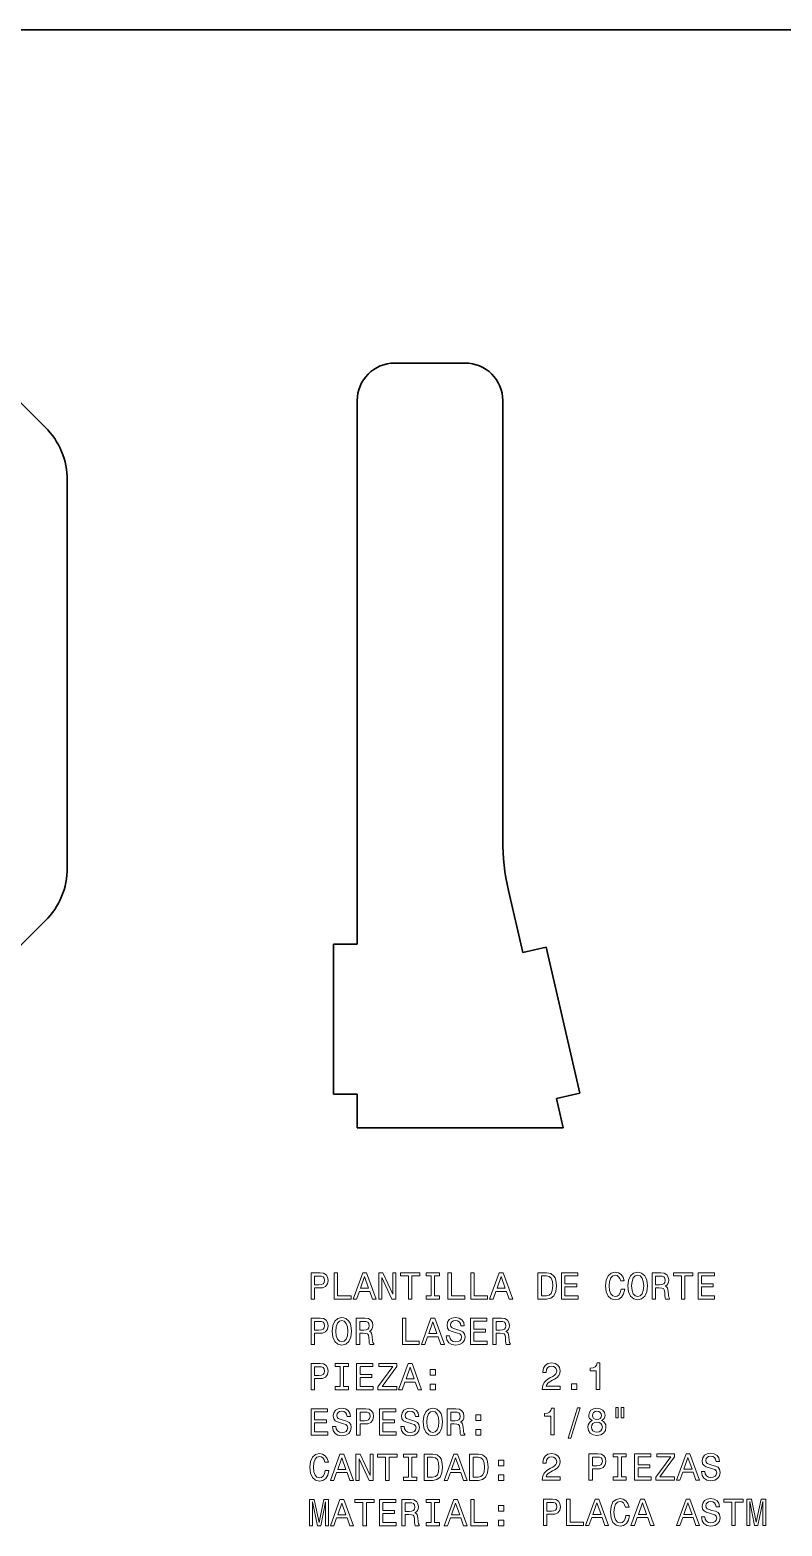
# Model space of a CAD drawing. Extents: x 15 to 1174, y 15 to 826.
# Drawn here: x 211.7 to 312, y 626.3 to 825.8 of the extents above; entities that cross this region are included whole.
import ezdxf

# ---------------------------------------------------------------- set-up
doc = ezdxf.new("R2010")
doc.units = 0

msp = doc.modelspace()

# ---------------------------------------------------------------- linework, layer by layer
at = {"color": 7, "lineweight": 35}
for p, q in [((1173.969971, 825.840027), (15, 825.840027)), ((199.570251, 786.989502), (213.712372, 772.847412)), ((269.740082, 781.39563), (260.320465, 781.39563)), ((255.320465, 776.39563), (255.320465, 703.89563)), ((274.740082, 717.813721), (274.740082, 776.39563)), ((216.641312, 765.776306), (216.641312, 714.060608)), ((277.421631, 702.780518), (275.508972, 711.065186)), ((213.712372, 706.989502), (179.570251, 672.847412)), ((252.145462, 703.89563), (252.145462, 683.89563)), ((255.320465, 703.89563), (252.145462, 703.89563)), ((280.515259, 703.494751), (277.421631, 702.780518)), ((285.014282, 684.007324), (280.515259, 703.494751)), ((255.320465, 683.89563), (252.145462, 683.89563)), ((255.320465, 683.89563), (255.320465, 679.39563)), ((281.920654, 683.293091), (285.014282, 684.007324)), ((282.820465, 679.39563), (281.920654, 683.293091)), ((255.320465, 679.39563), (282.820465, 679.39563))]:
    msp.add_line(p, q, dxfattribs=at)
at = {"color": 7, "lineweight": 13}
for points in [[(249.174347, 656.549011), (249.638321, 656.549011), (249.638321, 658.026672), (250.15274, 658.026672), (250.672195, 658.05188), (251.085739, 658.228394), (251.353027, 658.57135), (251.443802, 659.040344), (251.373199, 659.47406), (251.171463, 659.791809), (250.838608, 659.983459), (250.38472, 660.049011), (249.174347, 660.049011)], [(250.258636, 659.620361), (250.561234, 659.590088), (250.783142, 659.494263), (250.914261, 659.317749), (250.959656, 659.040344), (250.909225, 658.747864), (250.773056, 658.57135), (250.541061, 658.480591), (250.223343, 658.455322), (249.638321, 658.455322), (249.638321, 659.620361)], [(252.250717, 656.549011), (254.5, 656.549011), (254.5, 656.972656), (252.714691, 656.972656), (252.714691, 660.049011), (252.250717, 660.049011)], [(254.777374, 656.549011), (255.241348, 656.549011), (255.609512, 657.57782), (257.00647, 657.57782), (257.374634, 656.549011), (257.848694, 656.549011), (256.567719, 660.054077), (256.053314, 660.054077)], [(255.770889, 658.006531), (256.310516, 659.549744), (256.850128, 658.006531)], [(258.196686, 656.549011), (258.615265, 656.549011), (258.615265, 659.418579), (259.956757, 656.549011), (260.496399, 656.549011), (260.496399, 660.049011), (260.072754, 660.049011), (260.072754, 657.179443), (258.746399, 660.049011), (258.196686, 660.049011)], [(262.150574, 656.549011), (262.614563, 656.549011), (262.614563, 659.625366), (263.673645, 659.625366), (263.673645, 660.049011), (261.086456, 660.049011), (261.086456, 659.625366), (262.150574, 659.625366)], [(265.186584, 656.972656), (264.541077, 656.972656), (264.541077, 656.549011), (266.296112, 656.549011), (266.296112, 656.972656), (265.650574, 656.972656), (265.650574, 659.625366), (266.296112, 659.625366), (266.296112, 660.049011), (264.541077, 660.049011), (264.541077, 659.625366), (265.186584, 659.625366)], [(267.430847, 656.549011), (269.680115, 656.549011), (269.680115, 656.972656), (267.894806, 656.972656), (267.894806, 660.049011), (267.430847, 660.049011)], [(270.466858, 656.549011), (272.716125, 656.549011), (272.716125, 656.972656), (270.930847, 656.972656), (270.930847, 660.049011), (270.466858, 660.049011)], [(272.99353, 656.549011), (273.457489, 656.549011), (273.825653, 657.57782), (275.222626, 657.57782), (275.59079, 656.549011), (276.06485, 656.549011), (274.783875, 660.054077), (274.26944, 660.054077)], [(273.98703, 658.006531), (274.526642, 659.549744), (275.066284, 658.006531)], [(280.593658, 660.049011), (279.42868, 660.049011), (279.42868, 656.549011), (280.593658, 656.549011), (281.143372, 656.659973), (281.55188, 656.997864), (281.804016, 657.547546), (281.894806, 658.299011), (281.814117, 659.065552), (281.713257, 659.368164), (281.572052, 659.610229), (281.163544, 659.938049), (280.89624, 660.018738)], [(280.55835, 659.630432), (280.94165, 659.554749), (281.203888, 659.322815), (281.360229, 658.909241), (281.410645, 658.299011), (281.355194, 657.708923), (281.198853, 657.29541), (280.931549, 657.048279), (280.55835, 656.96759), (279.897705, 656.96759), (279.897705, 659.630432)], [(282.575653, 656.549011), (284.794678, 656.549011), (284.794678, 656.972656), (283.039612, 656.972656), (283.039612, 658.157776), (284.603027, 658.157776), (284.603027, 658.576416), (283.039612, 658.576416), (283.039612, 659.625366), (284.754333, 659.625366), (284.754333, 660.049011), (282.575653, 660.049011)], [(290.523773, 657.850159), (290.422913, 657.426514), (290.25647, 657.123962), (290.024475, 656.937317), (289.752167, 656.876831), (289.424347, 656.96759), (289.167145, 657.239929), (288.995667, 657.683716), (288.940186, 658.299011), (288.995667, 658.909241), (289.162109, 659.358093), (289.419312, 659.630432), (289.752167, 659.726257), (289.994232, 659.675842), (290.200989, 659.534607), (290.362396, 659.307678), (290.473328, 658.994995), (290.952454, 658.994995), (290.801147, 659.47406), (290.53891, 659.837219), (290.180847, 660.064148), (289.752167, 660.144836), (289.21759, 660.018738), (288.809082, 659.66571), (288.546814, 659.085754), (288.456055, 658.299011), (288.546814, 657.512268), (288.809082, 656.932312), (289.21759, 656.574219), (289.752167, 656.453186), (290.221191, 656.549011), (290.599426, 656.816284), (290.866699, 657.255066), (291.007935, 657.850159)], [(291.446686, 658.299011), (291.537445, 657.512268), (291.799713, 656.932312), (292.208191, 656.574219), (292.742798, 656.453186), (293.272339, 656.574219), (293.685883, 656.932312), (293.943085, 657.512268), (294.03891, 658.299011), (293.943085, 659.080688), (293.832123, 659.398438), (293.685883, 659.660706), (293.272339, 660.018738), (293.020172, 660.109558), (292.742798, 660.144836), (292.203156, 660.018738), (291.794678, 659.66571), (291.537445, 659.085754)], [(291.930817, 658.299011), (291.986298, 658.909241), (292.15274, 659.358093), (292.409943, 659.630432), (292.742798, 659.726257), (293.070587, 659.630432), (293.32782, 659.353027), (293.494232, 658.904175), (293.554749, 658.299011), (293.494232, 657.688782), (293.32782, 657.239929), (293.070587, 656.96759), (292.742798, 656.876831), (292.409943, 656.96759), (292.15274, 657.239929), (291.986298, 657.683716)], [(294.654175, 656.549011), (295.123199, 656.549011), (295.123199, 658.026672), (295.602295, 658.026672), (295.955322, 658.011536), (296.177216, 657.940918), (296.298279, 657.774536), (296.348694, 657.47699), (296.373901, 657.023071), (296.404175, 656.725525), (296.464691, 656.549011), (296.994232, 656.549011), (296.994232, 656.644836), (296.878235, 656.786072), (296.837891, 657.048279), (296.802582, 657.613159), (296.716858, 658.031738), (296.600861, 658.162842), (296.419312, 658.258667), (296.621033, 658.384766), (296.762238, 658.561279), (296.853027, 658.783142), (296.88327, 659.050476), (296.812683, 659.47406), (296.610931, 659.791809), (296.278076, 659.983459), (295.824188, 660.049011), (294.654175, 660.049011)], [(295.693085, 659.620361), (296.000702, 659.590088), (296.21756, 659.494263), (296.353729, 659.317749), (296.399139, 659.040344), (296.348694, 658.747864), (296.212524, 658.57135), (295.98053, 658.480591), (295.662811, 658.455322), (295.123199, 658.455322), (295.123199, 659.620361)], [(298.582855, 656.549011), (299.046814, 656.549011), (299.046814, 659.625366), (300.105896, 659.625366), (300.105896, 660.049011), (297.518738, 660.049011), (297.518738, 659.625366), (298.582855, 659.625366)], [(300.791779, 656.549011), (303.010803, 656.549011), (303.010803, 656.972656), (301.255737, 656.972656), (301.255737, 658.157776), (302.819153, 658.157776), (302.819153, 658.576416), (301.255737, 658.576416), (301.255737, 659.625366), (302.970459, 659.625366), (302.970459, 660.049011), (300.791779, 660.049011)], [(249.174347, 650.502197), (249.638321, 650.502197), (249.638321, 651.979858), (250.15274, 651.979858), (250.672195, 652.005066), (251.085739, 652.18158), (251.353027, 652.524536), (251.443802, 652.99353), (251.373199, 653.427246), (251.171463, 653.744995), (250.838608, 653.936646), (250.38472, 654.002197), (249.174347, 654.002197)], [(250.258636, 653.573547), (250.561234, 653.543274), (250.783142, 653.447449), (250.914261, 653.270935), (250.959656, 652.99353), (250.909225, 652.70105), (250.773056, 652.524536), (250.541061, 652.433777), (250.223343, 652.408508), (249.638321, 652.408508), (249.638321, 653.573547)], [(251.978378, 652.252197), (252.069168, 651.465454), (252.331406, 650.885498), (252.739914, 650.527405), (253.27449, 650.406372), (253.804031, 650.527405), (254.217575, 650.885498), (254.474777, 651.465454), (254.570602, 652.252197), (254.474777, 653.033875), (254.363831, 653.351624), (254.217575, 653.613892), (253.804031, 653.971924), (253.551865, 654.062744), (253.27449, 654.098022), (252.734863, 653.971924), (252.32637, 653.618896), (252.069168, 653.03894)], [(252.46254, 652.252197), (252.518005, 652.862427), (252.684433, 653.311279), (252.941635, 653.583618), (253.27449, 653.679443), (253.60231, 653.583618), (253.859512, 653.306213), (254.02594, 652.857361), (254.086456, 652.252197), (254.02594, 651.641968), (253.859512, 651.193115), (253.60231, 650.920776), (253.27449, 650.830017), (252.941635, 650.920776), (252.684433, 651.193115), (252.518005, 651.636902)], [(255.185883, 650.502197), (255.654892, 650.502197), (255.654892, 651.979858), (256.134003, 651.979858), (256.48703, 651.964722), (256.708923, 651.894104), (256.829956, 651.727722), (256.880402, 651.430176), (256.905609, 650.976257), (256.935883, 650.678711), (256.996399, 650.502197), (257.52594, 650.502197), (257.52594, 650.598022), (257.409943, 650.739258), (257.369598, 651.001465), (257.33429, 651.566345), (257.248566, 651.984924), (257.132568, 652.116028), (256.951019, 652.211853), (257.15274, 652.337952), (257.293945, 652.514465), (257.384735, 652.736328), (257.414978, 653.003662), (257.344391, 653.427246), (257.142639, 653.744995), (256.809784, 653.936646), (256.355896, 654.002197), (255.185883, 654.002197)], [(256.224792, 653.573547), (256.53241, 653.543274), (256.749268, 653.447449), (256.885437, 653.270935), (256.930847, 652.99353), (256.880402, 652.70105), (256.744232, 652.524536), (256.512238, 652.433777), (256.194519, 652.408508), (255.654892, 652.408508), (255.654892, 653.573547)], [(261.358795, 650.502197), (263.608063, 650.502197), (263.608063, 650.925842), (261.822754, 650.925842), (261.822754, 654.002197), (261.358795, 654.002197)], [(263.885437, 650.502197), (264.349426, 650.502197), (264.71759, 651.531006), (266.114563, 651.531006), (266.482697, 650.502197), (266.956757, 650.502197), (265.675781, 654.007263), (265.161377, 654.007263)], [(264.878967, 651.959717), (265.418579, 653.50293), (265.958221, 651.959717)], [(267.657776, 651.657104), (267.198853, 651.657104), (267.299713, 651.122498), (267.55188, 650.729126), (267.940186, 650.492126), (268.464691, 650.406372), (268.984161, 650.487061), (269.372467, 650.708984), (269.619598, 651.056946), (269.710388, 651.515869), (269.634735, 651.929443), (269.422913, 652.196716), (269.079956, 652.37323), (268.621033, 652.504333), (268.227661, 652.600159), (267.970459, 652.711121), (267.824219, 652.872498), (267.778809, 653.124695), (267.824219, 653.351624), (267.955322, 653.523071), (268.157043, 653.639099), (268.434448, 653.679443), (268.716858, 653.629028), (268.938751, 653.492859), (269.085022, 653.265869), (269.155609, 652.958252), (269.614563, 652.958252), (269.614563, 652.968323), (269.533875, 653.442383), (269.296814, 653.79541), (268.923645, 654.017334), (268.419312, 654.092957), (267.965424, 654.017334), (267.612396, 653.805542), (267.385437, 653.477722), (267.304749, 653.054077), (267.3703, 652.675842), (267.561951, 652.41864), (267.864563, 652.247131), (268.278107, 652.116028), (268.686584, 652.000061), (268.994232, 651.889099), (269.180847, 651.727722), (269.246399, 651.465454), (269.185883, 651.198181), (269.029541, 650.99646), (268.792511, 650.870361), (268.484863, 650.830017), (268.141937, 650.885498), (267.879669, 651.046875), (267.713257, 651.309143)], [(270.431549, 650.502197), (272.650574, 650.502197), (272.650574, 650.925842), (270.895538, 650.925842), (270.895538, 652.110962), (272.458923, 652.110962), (272.458923, 652.529602), (270.895538, 652.529602), (270.895538, 653.578552), (272.610229, 653.578552), (272.610229, 654.002197), (270.431549, 654.002197)], [(273.402008, 650.502197), (273.871033, 650.502197), (273.871033, 651.979858), (274.350159, 651.979858), (274.703156, 651.964722), (274.925079, 651.894104), (275.046112, 651.727722), (275.096527, 651.430176), (275.121765, 650.976257), (275.152008, 650.678711), (275.212524, 650.502197), (275.742065, 650.502197), (275.742065, 650.598022), (275.626068, 650.739258), (275.585724, 651.001465), (275.550415, 651.566345), (275.464691, 651.984924), (275.348694, 652.116028), (275.167145, 652.211853), (275.368866, 652.337952), (275.510071, 652.514465), (275.600861, 652.736328), (275.631134, 653.003662), (275.560516, 653.427246), (275.358795, 653.744995), (275.02594, 653.936646), (274.572052, 654.002197), (273.402008, 654.002197)], [(274.440918, 653.573547), (274.748566, 653.543274), (274.965424, 653.447449), (275.101593, 653.270935), (275.146973, 652.99353), (275.096527, 652.70105), (274.960388, 652.524536), (274.728394, 652.433777), (274.410675, 652.408508), (273.871033, 652.408508), (273.871033, 653.573547)], [(249.174347, 644.455322), (249.638321, 644.455322), (249.638321, 645.932983), (250.15274, 645.932983), (250.672195, 645.958191), (251.085739, 646.134705), (251.353027, 646.477661), (251.443802, 646.946655), (251.373199, 647.380371), (251.171463, 647.69812), (250.838608, 647.889771), (250.38472, 647.955322), (249.174347, 647.955322)], [(250.258636, 647.526672), (250.561234, 647.496399), (250.783142, 647.400574), (250.914261, 647.22406), (250.959656, 646.946655), (250.909225, 646.654175), (250.773056, 646.477661), (250.541061, 646.386902), (250.223343, 646.361633), (249.638321, 646.361633), (249.638321, 647.526672)], [(253.042511, 644.878967), (252.396973, 644.878967), (252.396973, 644.455322), (254.152008, 644.455322), (254.152008, 644.878967), (253.506485, 644.878967), (253.506485, 647.531677), (254.152008, 647.531677), (254.152008, 647.955322), (252.396973, 647.955322), (252.396973, 647.531677), (253.042511, 647.531677)], [(255.251434, 644.455322), (257.470459, 644.455322), (257.470459, 644.878967), (255.715424, 644.878967), (255.715424, 646.064087), (257.278809, 646.064087), (257.278809, 646.482727), (255.715424, 646.482727), (255.715424, 647.531677), (257.430115, 647.531677), (257.430115, 647.955322), (255.251434, 647.955322)], [(258.09079, 644.455322), (260.602295, 644.455322), (260.602295, 644.878967), (258.645538, 644.878967), (260.602295, 647.556885), (260.602295, 647.955322), (258.226929, 647.955322), (258.226929, 647.531677), (260.07782, 647.531677), (258.09079, 644.858765)], [(260.849426, 644.455322), (261.313385, 644.455322), (261.681549, 645.484131), (263.078522, 645.484131), (263.446686, 644.455322), (263.920746, 644.455322), (262.639771, 647.960388), (262.125366, 647.960388)], [(261.842926, 645.912842), (262.382568, 647.456055), (262.92218, 645.912842)], [(265.070618, 646.412109), (265.766571, 646.412109), (265.766571, 647.163513), (265.070618, 647.163513)], [(280.007935, 644.502197), (282.413544, 644.502197), (282.413544, 644.935913), (280.512238, 644.935913), (280.618164, 645.172974), (280.799713, 645.369629), (281.359497, 645.727722), (281.657043, 645.879028), (281.989899, 646.095886), (282.226929, 646.348022), (282.363098, 646.645569), (282.413544, 646.983459), (282.32782, 647.407104), (282.09079, 647.739929), (281.727661, 647.951782), (281.258636, 648.027405), (280.774506, 647.94165), (280.406342, 647.704651), (280.169312, 647.326416), (280.088623, 646.827148), (280.088623, 646.756531), (280.547546, 646.756531), (280.547546, 646.796875), (280.592926, 647.139832), (280.729095, 647.391968), (280.945953, 647.553345), (281.233429, 647.608826), (281.52594, 647.558411), (281.742798, 647.432312), (281.884003, 647.235657), (281.934448, 646.988525), (281.899139, 646.756531), (281.803314, 646.559814), (281.641937, 646.388367), (281.420013, 646.237061), (281.122467, 646.075684), (280.628235, 645.763), (280.280243, 645.430176), (280.073486, 645.026672), (280.007935, 644.517334)], [(287.219727, 644.502197), (287.67868, 644.502197), (287.67868, 648.027405), (287.335724, 648.027405), (287.244965, 647.719788), (287.063385, 647.513), (286.786011, 647.391968), (286.40274, 647.351624), (286.40274, 646.99353), (287.219727, 646.99353)], [(265.070618, 644.455322), (265.766571, 644.455322), (265.766571, 645.206787), (265.070618, 645.206787)], [(283.926514, 644.502197), (284.622467, 644.502197), (284.622467, 645.253662), (283.926514, 645.253662)], [(249.179398, 638.408508), (251.398407, 638.408508), (251.398407, 638.832153), (249.643372, 638.832153), (249.643372, 640.017273), (251.206772, 640.017273), (251.206772, 640.435913), (249.643372, 640.435913), (249.643372, 641.484863), (251.358063, 641.484863), (251.358063, 641.908508), (249.179398, 641.908508)], [(252.477661, 639.563416), (252.018723, 639.563416), (252.119598, 639.028809), (252.37175, 638.635437), (252.760086, 638.398438), (253.284576, 638.312683), (253.804031, 638.393372), (254.192368, 638.615295), (254.439484, 638.963257), (254.530258, 639.42218), (254.454605, 639.835754), (254.242798, 640.103027), (253.899857, 640.279541), (253.440918, 640.410645), (253.047546, 640.50647), (252.790344, 640.617432), (252.644089, 640.778809), (252.598694, 641.031006), (252.644089, 641.257935), (252.775208, 641.429382), (252.976944, 641.54541), (253.254318, 641.585754), (253.536743, 641.535339), (253.758636, 641.39917), (253.904892, 641.17218), (253.975494, 640.864563), (254.434433, 640.864563), (254.434433, 640.874634), (254.353745, 641.348694), (254.116714, 641.701721), (253.743515, 641.923645), (253.239197, 641.999268), (252.785294, 641.923645), (252.432281, 641.711792), (252.205322, 641.384033), (252.124634, 640.960388), (252.190201, 640.582153), (252.381836, 640.324951), (252.684433, 640.153442), (253.097977, 640.022339), (253.506485, 639.906372), (253.814117, 639.79541), (254.000717, 639.634033), (254.066284, 639.371765), (254.005768, 639.104492), (253.849426, 638.902771), (253.612396, 638.776672), (253.304749, 638.736328), (252.961807, 638.791809), (252.69957, 638.953186), (252.533142, 639.215454)], [(255.246399, 638.408508), (255.710373, 638.408508), (255.710373, 639.886169), (256.224792, 639.886169), (256.744232, 639.911377), (257.157776, 640.087891), (257.425079, 640.430847), (257.515839, 640.899841), (257.445251, 641.333557), (257.2435, 641.651306), (256.910675, 641.842957), (256.456757, 641.908508), (255.246399, 641.908508)], [(256.330688, 641.479858), (256.63327, 641.449585), (256.855194, 641.35376), (256.986298, 641.177246), (257.031708, 640.899841), (256.981262, 640.607361), (256.845093, 640.430847), (256.613098, 640.340088), (256.29538, 640.314819), (255.710373, 640.314819), (255.710373, 641.479858)], [(258.287476, 638.408508), (260.50647, 638.408508), (260.50647, 638.832153), (258.751434, 638.832153), (258.751434, 640.017273), (260.31485, 640.017273), (260.31485, 640.435913), (258.751434, 640.435913), (258.751434, 641.484863), (260.466125, 641.484863), (260.466125, 641.908508), (258.287476, 641.908508)], [(261.585724, 639.563416), (261.126801, 639.563416), (261.227661, 639.028809), (261.479828, 638.635437), (261.868164, 638.398438), (262.392639, 638.312683), (262.912109, 638.393372), (263.300415, 638.615295), (263.547546, 638.963257), (263.638336, 639.42218), (263.562683, 639.835754), (263.350861, 640.103027), (263.007935, 640.279541), (262.548981, 640.410645), (262.155609, 640.50647), (261.898407, 640.617432), (261.752167, 640.778809), (261.706757, 641.031006), (261.752167, 641.257935), (261.88327, 641.429382), (262.085022, 641.54541), (262.362396, 641.585754), (262.644806, 641.535339), (262.866699, 641.39917), (263.01297, 641.17218), (263.083557, 640.864563), (263.542511, 640.864563), (263.542511, 640.874634), (263.461823, 641.348694), (263.224792, 641.701721), (262.851593, 641.923645), (262.34726, 641.999268), (261.893372, 641.923645), (261.540344, 641.711792), (261.313385, 641.384033), (261.232697, 640.960388), (261.298279, 640.582153), (261.489899, 640.324951), (261.792511, 640.153442), (262.206055, 640.022339), (262.614563, 639.906372), (262.92218, 639.79541), (263.108795, 639.634033), (263.174347, 639.371765), (263.113831, 639.104492), (262.957489, 638.902771), (262.720459, 638.776672), (262.412811, 638.736328), (262.069885, 638.791809), (261.807648, 638.953186), (261.641205, 639.215454)], [(264.122467, 640.158508), (264.213257, 639.371765), (264.475494, 638.791809), (264.884003, 638.433716), (265.418579, 638.312683), (265.94812, 638.433716), (266.361664, 638.791809), (266.618866, 639.371765), (266.714691, 640.158508), (266.618866, 640.940186), (266.507935, 641.257935), (266.361664, 641.520203), (265.94812, 641.878235), (265.695953, 641.969055), (265.418579, 642.004333), (264.878967, 641.878235), (264.470459, 641.525208), (264.213257, 640.945251)], [(264.606628, 640.158508), (264.662109, 640.768738), (264.828522, 641.21759), (265.085724, 641.489929), (265.418579, 641.585754), (265.746399, 641.489929), (266.003601, 641.212524), (266.170013, 640.763672), (266.23053, 640.158508), (266.170013, 639.548279), (266.003601, 639.099426), (265.746399, 638.827087), (265.418579, 638.736328), (265.085724, 638.827087), (264.828522, 639.099426), (264.662109, 639.543213)], [(267.329956, 638.408508), (267.798981, 638.408508), (267.798981, 639.886169), (268.278107, 639.886169), (268.631134, 639.871033), (268.853027, 639.800415), (268.97406, 639.634033), (269.024506, 639.336487), (269.049713, 638.882568), (269.079956, 638.585022), (269.140503, 638.408508), (269.670013, 638.408508), (269.670013, 638.504333), (269.554047, 638.645569), (269.513672, 638.907776), (269.478394, 639.472656), (269.392639, 639.891235), (269.276642, 640.022339), (269.095093, 640.118164), (269.296814, 640.244263), (269.438049, 640.420776), (269.528809, 640.642639), (269.559082, 640.909973), (269.488464, 641.333557), (269.286743, 641.651306), (268.953888, 641.842957), (268.5, 641.908508), (267.329956, 641.908508)], [(268.368866, 641.479858), (268.676514, 641.449585), (268.893372, 641.35376), (269.029541, 641.177246), (269.074921, 640.899841), (269.024506, 640.607361), (268.888336, 640.430847), (268.656342, 640.340088), (268.338623, 640.314819), (267.798981, 640.314819), (267.798981, 641.479858)], [(271.142639, 640.365295), (271.838623, 640.365295), (271.838623, 641.116699), (271.142639, 641.116699)], [(281.147705, 638.455322), (281.606628, 638.455322), (281.606628, 641.98053), (281.263672, 641.98053), (281.172913, 641.672913), (280.991364, 641.466125), (280.713989, 641.345093), (280.330688, 641.304749), (280.330688, 640.946655), (281.147705, 640.946655)], [(283.487762, 637.986328), (283.835724, 637.986328), (285.056183, 642.051147), (284.703156, 642.051147)], [(286.68515, 640.341492), (286.427948, 640.200256), (286.251434, 640.003601), (286.140503, 639.75647), (286.105194, 639.458923), (286.185883, 639.010071), (286.417877, 638.662109), (286.796112, 638.440186), (287.310516, 638.354431), (287.819885, 638.440186), (288.19812, 638.662109), (288.430115, 639.010071), (288.515839, 639.458923), (288.475494, 639.75647), (288.369598, 640.003601), (288.188049, 640.200256), (287.935883, 640.341492), (288.137604, 640.462524), (288.278809, 640.628967), (288.364563, 640.830688), (288.394806, 641.07782), (288.314117, 641.435852), (288.102295, 641.723328), (287.759369, 641.909912), (287.310516, 641.98053), (286.856628, 641.909912), (286.513672, 641.723328), (286.296814, 641.435852), (286.221191, 641.07782), (286.246399, 640.830688), (286.332123, 640.628967)], [(286.700287, 641.037476), (286.740631, 641.259338), (286.861664, 641.430847), (287.053314, 641.536743), (287.310516, 641.577087), (287.562683, 641.536743), (287.754333, 641.430847), (287.875366, 641.259338), (287.920746, 641.037476), (287.875366, 640.810486), (287.754333, 640.633972), (287.562683, 640.518005), (287.310516, 640.482727), (287.053314, 640.523071), (286.861664, 640.633972), (286.740631, 640.810486)], [(289.811951, 642.081421), (289.811951, 640.709656), (290.154907, 640.709656), (290.154907, 642.081421)], [(290.543213, 642.081421), (290.543213, 640.709656), (290.881134, 640.709656), (290.881134, 642.081421)], [(271.142639, 638.408508), (271.838623, 638.408508), (271.838623, 639.159973), (271.142639, 639.159973)], [(286.589325, 639.468994), (286.634735, 639.736328), (286.780975, 639.938049), (287.007935, 640.069153), (287.310516, 640.114563), (287.608063, 640.069153), (287.835022, 639.938049), (287.981262, 639.736328), (288.031708, 639.468994), (287.981262, 639.181519), (287.835022, 638.964661), (287.608063, 638.823486), (287.310516, 638.778076), (287.007935, 638.823486), (286.780975, 638.964661), (286.634735, 639.181519)], [(251.055481, 633.662842), (250.954605, 633.239197), (250.788177, 632.936646), (250.556198, 632.75), (250.283859, 632.689514), (249.956055, 632.780273), (249.698853, 633.052612), (249.527374, 633.496399), (249.471893, 634.111694), (249.527374, 634.721924), (249.693802, 635.170776), (249.951004, 635.443115), (250.283859, 635.53894), (250.52594, 635.488525), (250.732712, 635.34729), (250.894089, 635.120361), (251.005035, 634.807678), (251.484146, 634.807678), (251.332855, 635.286743), (251.070602, 635.649902), (250.71254, 635.876831), (250.283859, 635.95752), (249.749283, 635.831421), (249.340775, 635.478394), (249.078522, 634.898438), (248.987747, 634.111694), (249.078522, 633.324951), (249.340775, 632.744995), (249.749283, 632.386902), (250.283859, 632.265869), (250.752884, 632.361694), (251.131119, 632.628967), (251.398407, 633.067749), (251.539627, 633.662842)], [(251.741348, 632.361694), (252.205322, 632.361694), (252.573486, 633.390503), (253.970459, 633.390503), (254.338608, 632.361694), (254.812683, 632.361694), (253.531693, 635.86676), (253.017288, 635.86676)], [(252.734863, 633.819214), (253.27449, 635.362427), (253.814117, 633.819214)], [(255.16066, 632.361694), (255.579254, 632.361694), (255.579254, 635.231262), (256.920746, 632.361694), (257.460388, 632.361694), (257.460388, 635.861694), (257.036743, 635.861694), (257.036743, 632.992126), (255.710373, 635.861694), (255.16066, 635.861694)], [(259.114563, 632.361694), (259.578522, 632.361694), (259.578522, 635.438049), (260.637604, 635.438049), (260.637604, 635.861694), (258.050415, 635.861694), (258.050415, 635.438049), (259.114563, 635.438049)], [(262.150574, 632.785339), (261.505035, 632.785339), (261.505035, 632.361694), (263.260071, 632.361694), (263.260071, 632.785339), (262.614563, 632.785339), (262.614563, 635.438049), (263.260071, 635.438049), (263.260071, 635.861694), (261.505035, 635.861694), (261.505035, 635.438049), (262.150574, 635.438049)], [(265.413544, 635.861694), (264.248566, 635.861694), (264.248566, 632.361694), (265.413544, 632.361694), (265.963257, 632.472656), (266.371765, 632.810547), (266.623901, 633.360229), (266.714691, 634.111694), (266.634003, 634.878235), (266.533142, 635.180847), (266.391937, 635.422913), (265.983429, 635.750732), (265.716125, 635.831421)], [(265.378235, 635.443115), (265.761536, 635.367432), (266.023773, 635.135498), (266.180115, 634.721924), (266.23053, 634.111694), (266.175079, 633.521606), (266.018738, 633.108093), (265.751434, 632.860962), (265.378235, 632.780273), (264.71759, 632.780273), (264.71759, 635.443115)], [(266.921478, 632.361694), (267.385437, 632.361694), (267.753601, 633.390503), (269.150574, 633.390503), (269.518738, 632.361694), (269.992798, 632.361694), (268.711823, 635.86676), (268.197418, 635.86676)], [(267.914978, 633.819214), (268.45462, 635.362427), (268.994232, 633.819214)], [(271.485596, 635.861694), (270.320618, 635.861694), (270.320618, 632.361694), (271.485596, 632.361694), (272.035309, 632.472656), (272.443817, 632.810547), (272.695953, 633.360229), (272.786743, 634.111694), (272.706055, 634.878235), (272.605194, 635.180847), (272.463989, 635.422913), (272.055481, 635.750732), (271.788177, 635.831421)], [(271.450287, 635.443115), (271.833557, 635.367432), (272.095825, 635.135498), (272.252167, 634.721924), (272.302582, 634.111694), (272.247131, 633.521606), (272.09079, 633.108093), (271.823486, 632.860962), (271.450287, 632.780273), (270.789612, 632.780273), (270.789612, 635.443115)], [(274.17868, 634.318481), (274.874634, 634.318481), (274.874634, 635.069885), (274.17868, 635.069885)], [(280.007935, 632.408508), (282.413544, 632.408508), (282.413544, 632.842224), (280.512238, 632.842224), (280.618164, 633.079285), (280.799713, 633.27594), (281.359497, 633.634033), (281.657043, 633.785339), (281.989899, 634.002197), (282.226929, 634.254333), (282.363098, 634.55188), (282.413544, 634.889771), (282.32782, 635.313416), (282.09079, 635.64624), (281.727661, 635.858093), (281.258636, 635.933716), (280.774506, 635.847961), (280.406342, 635.610962), (280.169312, 635.232727), (280.088623, 634.733459), (280.088623, 634.662842), (280.547546, 634.662842), (280.547546, 634.703186), (280.592926, 635.046143), (280.729095, 635.298279), (280.945953, 635.459656), (281.233429, 635.515137), (281.52594, 635.464722), (281.742798, 635.338623), (281.884003, 635.141968), (281.934448, 634.894836), (281.899139, 634.662842), (281.803314, 634.466125), (281.641937, 634.294678), (281.420013, 634.143372), (281.122467, 633.981995), (280.628235, 633.669312), (280.280243, 633.336487), (280.073486, 632.932983), (280.007935, 632.423645)], [(286.246399, 632.408508), (286.710388, 632.408508), (286.710388, 633.886169), (287.224792, 633.886169), (287.744232, 633.911377), (288.157776, 634.087891), (288.425079, 634.430847), (288.515839, 634.899841), (288.445251, 635.333557), (288.2435, 635.651306), (287.910675, 635.842957), (287.456757, 635.908508), (286.246399, 635.908508)], [(287.330688, 635.479858), (287.63327, 635.449585), (287.855194, 635.35376), (287.986298, 635.177246), (288.031708, 634.899841), (287.981262, 634.607361), (287.845093, 634.430847), (287.613098, 634.340088), (287.29538, 634.314819), (286.710388, 634.314819), (286.710388, 635.479858)], [(290.114563, 632.832153), (289.469025, 632.832153), (289.469025, 632.408508), (291.22406, 632.408508), (291.22406, 632.832153), (290.578522, 632.832153), (290.578522, 635.484863), (291.22406, 635.484863), (291.22406, 635.908508), (289.469025, 635.908508), (289.469025, 635.484863), (290.114563, 635.484863)], [(292.323486, 632.408508), (294.542511, 632.408508), (294.542511, 632.832153), (292.787476, 632.832153), (292.787476, 634.017273), (294.350861, 634.017273), (294.350861, 634.435913), (292.787476, 634.435913), (292.787476, 635.484863), (294.502167, 635.484863), (294.502167, 635.908508), (292.323486, 635.908508)], [(295.162811, 632.408508), (297.674347, 632.408508), (297.674347, 632.832153), (295.71759, 632.832153), (297.674347, 635.510071), (297.674347, 635.908508), (295.298981, 635.908508), (295.298981, 635.484863), (297.149841, 635.484863), (295.162811, 632.811951)], [(297.921478, 632.408508), (298.385437, 632.408508), (298.753601, 633.437317), (300.150574, 633.437317), (300.518738, 632.408508), (300.992798, 632.408508), (299.711823, 635.913574), (299.197418, 635.913574)], [(298.914978, 633.866028), (299.45462, 635.409241), (299.994232, 633.866028)], [(301.693817, 633.563416), (301.234863, 633.563416), (301.335724, 633.028809), (301.587891, 632.635437), (301.976227, 632.398438), (302.500732, 632.312683), (303.020172, 632.393372), (303.408508, 632.615295), (303.655609, 632.963257), (303.746399, 633.42218), (303.670746, 633.835754), (303.458923, 634.103027), (303.115997, 634.279541), (302.657074, 634.410645), (302.263702, 634.50647), (302.00647, 634.617432), (301.860229, 634.778809), (301.81485, 635.031006), (301.860229, 635.257935), (301.991364, 635.429382), (302.193085, 635.54541), (302.470459, 635.585754), (302.752869, 635.535339), (302.974792, 635.39917), (303.121033, 635.17218), (303.19165, 634.864563), (303.650574, 634.864563), (303.650574, 634.874634), (303.569885, 635.348694), (303.332855, 635.701721), (302.959656, 635.923645), (302.455322, 635.999268), (302.001434, 635.923645), (301.648407, 635.711792), (301.421478, 635.384033), (301.34079, 634.960388), (301.406342, 634.582153), (301.597992, 634.324951), (301.900574, 634.153442), (302.314117, 634.022339), (302.722626, 633.906372), (303.030273, 633.79541), (303.216858, 633.634033), (303.28241, 633.371765), (303.221893, 633.104492), (303.065552, 632.902771), (302.828522, 632.776672), (302.520905, 632.736328), (302.177948, 632.791809), (301.91571, 632.953186), (301.749268, 633.215454)], [(274.17868, 632.361694), (274.874634, 632.361694), (274.874634, 633.113159), (274.17868, 633.113159)], [(248.977661, 626.31488), (249.365997, 626.31488), (249.365997, 629.492126), (250.021606, 626.31488), (250.455322, 626.31488), (251.105911, 629.492126), (251.105911, 626.31488), (251.499283, 626.31488), (251.499283, 629.81488), (250.884003, 629.81488), (250.238464, 626.728455), (249.597977, 629.81488), (248.977661, 629.81488)], [(251.741348, 626.31488), (252.205322, 626.31488), (252.573486, 627.343689), (253.970459, 627.343689), (254.338608, 626.31488), (254.812683, 626.31488), (253.531693, 629.819946), (253.017288, 629.819946)], [(252.734863, 627.7724), (253.27449, 629.315613), (253.814117, 627.7724)], [(256.078522, 626.31488), (256.542511, 626.31488), (256.542511, 629.391235), (257.601593, 629.391235), (257.601593, 629.81488), (255.014404, 629.81488), (255.014404, 629.391235), (256.078522, 629.391235)], [(258.287476, 626.31488), (260.50647, 626.31488), (260.50647, 626.738525), (258.751434, 626.738525), (258.751434, 627.923645), (260.31485, 627.923645), (260.31485, 628.342285), (258.751434, 628.342285), (258.751434, 629.391235), (260.466125, 629.391235), (260.466125, 629.81488), (258.287476, 629.81488)], [(261.257935, 626.31488), (261.726929, 626.31488), (261.726929, 627.792542), (262.206055, 627.792542), (262.559082, 627.777405), (262.780975, 627.706787), (262.902008, 627.540405), (262.952454, 627.242859), (262.977661, 626.78894), (263.007935, 626.491394), (263.068451, 626.31488), (263.597992, 626.31488), (263.597992, 626.410706), (263.481995, 626.551941), (263.44165, 626.814148), (263.406342, 627.379028), (263.320618, 627.797607), (263.20462, 627.928711), (263.023041, 628.024536), (263.224792, 628.150635), (263.365997, 628.327148), (263.456757, 628.549011), (263.48703, 628.816345), (263.416412, 629.239929), (263.214691, 629.557678), (262.881836, 629.749329), (262.427948, 629.81488), (261.257935, 629.81488)], [(262.296814, 629.38623), (262.604462, 629.355957), (262.82132, 629.260132), (262.957489, 629.083618), (263.002869, 628.806213), (262.952454, 628.513733), (262.816284, 628.337219), (262.58429, 628.24646), (262.266571, 628.221191), (261.726929, 628.221191), (261.726929, 629.38623)], [(265.186584, 626.738525), (264.541077, 626.738525), (264.541077, 626.31488), (266.296112, 626.31488), (266.296112, 626.738525), (265.650574, 626.738525), (265.650574, 629.391235), (266.296112, 629.391235), (266.296112, 629.81488), (264.541077, 629.81488), (264.541077, 629.391235), (265.186584, 629.391235)], [(266.921478, 626.31488), (267.385437, 626.31488), (267.753601, 627.343689), (269.150574, 627.343689), (269.518738, 626.31488), (269.992798, 626.31488), (268.711823, 629.819946), (268.197418, 629.819946)], [(267.914978, 627.7724), (268.45462, 629.315613), (268.994232, 627.7724)], [(270.466858, 626.31488), (272.716125, 626.31488), (272.716125, 626.738525), (270.930847, 626.738525), (270.930847, 629.81488), (270.466858, 629.81488)], [(274.17868, 628.271667), (274.874634, 628.271667), (274.874634, 629.023071), (274.17868, 629.023071)], [(280.174347, 626.361694), (280.638336, 626.361694), (280.638336, 627.839355), (281.15274, 627.839355), (281.67218, 627.864563), (282.085724, 628.041077), (282.353027, 628.384033), (282.443787, 628.853027), (282.373199, 629.286743), (282.171478, 629.604492), (281.838623, 629.796143), (281.384735, 629.861694), (280.174347, 629.861694)], [(281.258636, 629.433044), (281.561249, 629.402771), (281.783142, 629.306946), (281.914276, 629.130432), (281.959656, 628.853027), (281.90921, 628.560547), (281.773041, 628.384033), (281.541077, 628.293274), (281.223328, 628.268005), (280.638336, 628.268005), (280.638336, 629.433044)], [(283.250732, 626.361694), (285.5, 626.361694), (285.5, 626.785339), (283.714691, 626.785339), (283.714691, 629.861694), (283.250732, 629.861694)], [(285.777374, 626.361694), (286.241364, 626.361694), (286.609497, 627.390503), (288.00647, 627.390503), (288.374634, 626.361694), (288.848694, 626.361694), (287.567719, 629.86676), (287.053314, 629.86676)], [(286.770905, 627.819214), (287.310516, 629.362427), (287.850128, 627.819214)], [(291.163544, 627.662842), (291.062683, 627.239197), (290.89624, 626.936646), (290.664276, 626.75), (290.391937, 626.689514), (290.064117, 626.780273), (289.806915, 627.052612), (289.635437, 627.496399), (289.579956, 628.111694), (289.635437, 628.721924), (289.80188, 629.170776), (290.059082, 629.443115), (290.391937, 629.53894), (290.634003, 629.488525), (290.84079, 629.34729), (291.002167, 629.120361), (291.113098, 628.807678), (291.592224, 628.807678), (291.440918, 629.286743), (291.17868, 629.649902), (290.820618, 629.876831), (290.391937, 629.95752), (289.857361, 629.831421), (289.448853, 629.478394), (289.186584, 628.898438), (289.095825, 628.111694), (289.186584, 627.324951), (289.448853, 626.744995), (289.857361, 626.386902), (290.391937, 626.265869), (290.860962, 626.361694), (291.239197, 626.628967), (291.50647, 627.067749), (291.647705, 627.662842)], [(291.849426, 626.361694), (292.313385, 626.361694), (292.681549, 627.390503), (294.078522, 627.390503), (294.446686, 626.361694), (294.920746, 626.361694), (293.639771, 629.86676), (293.125366, 629.86676)], [(292.842926, 627.819214), (293.382568, 629.362427), (293.92218, 627.819214)], [(297.921478, 626.361694), (298.385437, 626.361694), (298.753601, 627.390503), (300.150574, 627.390503), (300.518738, 626.361694), (300.992798, 626.361694), (299.711823, 629.86676), (299.197418, 629.86676)], [(298.914978, 627.819214), (299.45462, 629.362427), (299.994232, 627.819214)], [(301.693817, 627.516602), (301.234863, 627.516602), (301.335724, 626.981995), (301.587891, 626.588623), (301.976227, 626.351624), (302.500732, 626.265869), (303.020172, 626.346558), (303.408508, 626.568481), (303.655609, 626.916443), (303.746399, 627.375366), (303.670746, 627.78894), (303.458923, 628.056213), (303.115997, 628.232727), (302.657074, 628.363831), (302.263702, 628.459656), (302.00647, 628.570618), (301.860229, 628.731995), (301.81485, 628.984192), (301.860229, 629.211121), (301.991364, 629.382568), (302.193085, 629.498596), (302.470459, 629.53894), (302.752869, 629.488525), (302.974792, 629.352356), (303.121033, 629.125366), (303.19165, 628.817749), (303.650574, 628.817749), (303.650574, 628.82782), (303.569885, 629.30188), (303.332855, 629.654907), (302.959656, 629.876831), (302.455322, 629.952454), (302.001434, 629.876831), (301.648407, 629.665039), (301.421478, 629.337219), (301.34079, 628.913574), (301.406342, 628.535339), (301.597992, 628.278137), (301.900574, 628.106628), (302.314117, 627.975525), (302.722626, 627.859558), (303.030273, 627.748596), (303.216858, 627.587219), (303.28241, 627.324951), (303.221893, 627.057678), (303.065552, 626.855957), (302.828522, 626.729858), (302.520905, 626.689514), (302.177948, 626.744995), (301.91571, 626.906372), (301.749268, 627.16864)], [(305.294678, 626.361694), (305.758636, 626.361694), (305.758636, 629.438049), (306.817719, 629.438049), (306.817719, 629.861694), (304.23056, 629.861694), (304.23056, 629.438049), (305.294678, 629.438049)], [(307.30188, 626.361694), (307.690186, 626.361694), (307.690186, 629.53894), (308.345825, 626.361694), (308.779541, 626.361694), (309.430115, 629.53894), (309.430115, 626.361694), (309.823486, 626.361694), (309.823486, 629.861694), (309.208221, 629.861694), (308.562683, 626.775269), (307.92218, 629.861694), (307.30188, 629.861694)], [(274.17868, 626.31488), (274.874634, 626.31488), (274.874634, 627.066345), (274.17868, 627.066345)]]:
    msp.add_lwpolyline(points, close=True, dxfattribs=at)
at = {"color": 7, "lineweight": 35}
for centre, radius, start, end in [((260.320465, 776.39563), 5, 90.000003, 180.000005), ((269.740082, 776.39563), 5, 0, 90.000003), ((206.641312, 765.776306), 10, 0, 45.000001), ((304.740082, 717.813721), 30, 179.999995, 193.000003), ((206.641312, 714.060608), 10, 314.999999, 0)]:
    msp.add_arc(centre, radius, start, end, dxfattribs=at)

doc.saveas('drawing.dxf')
